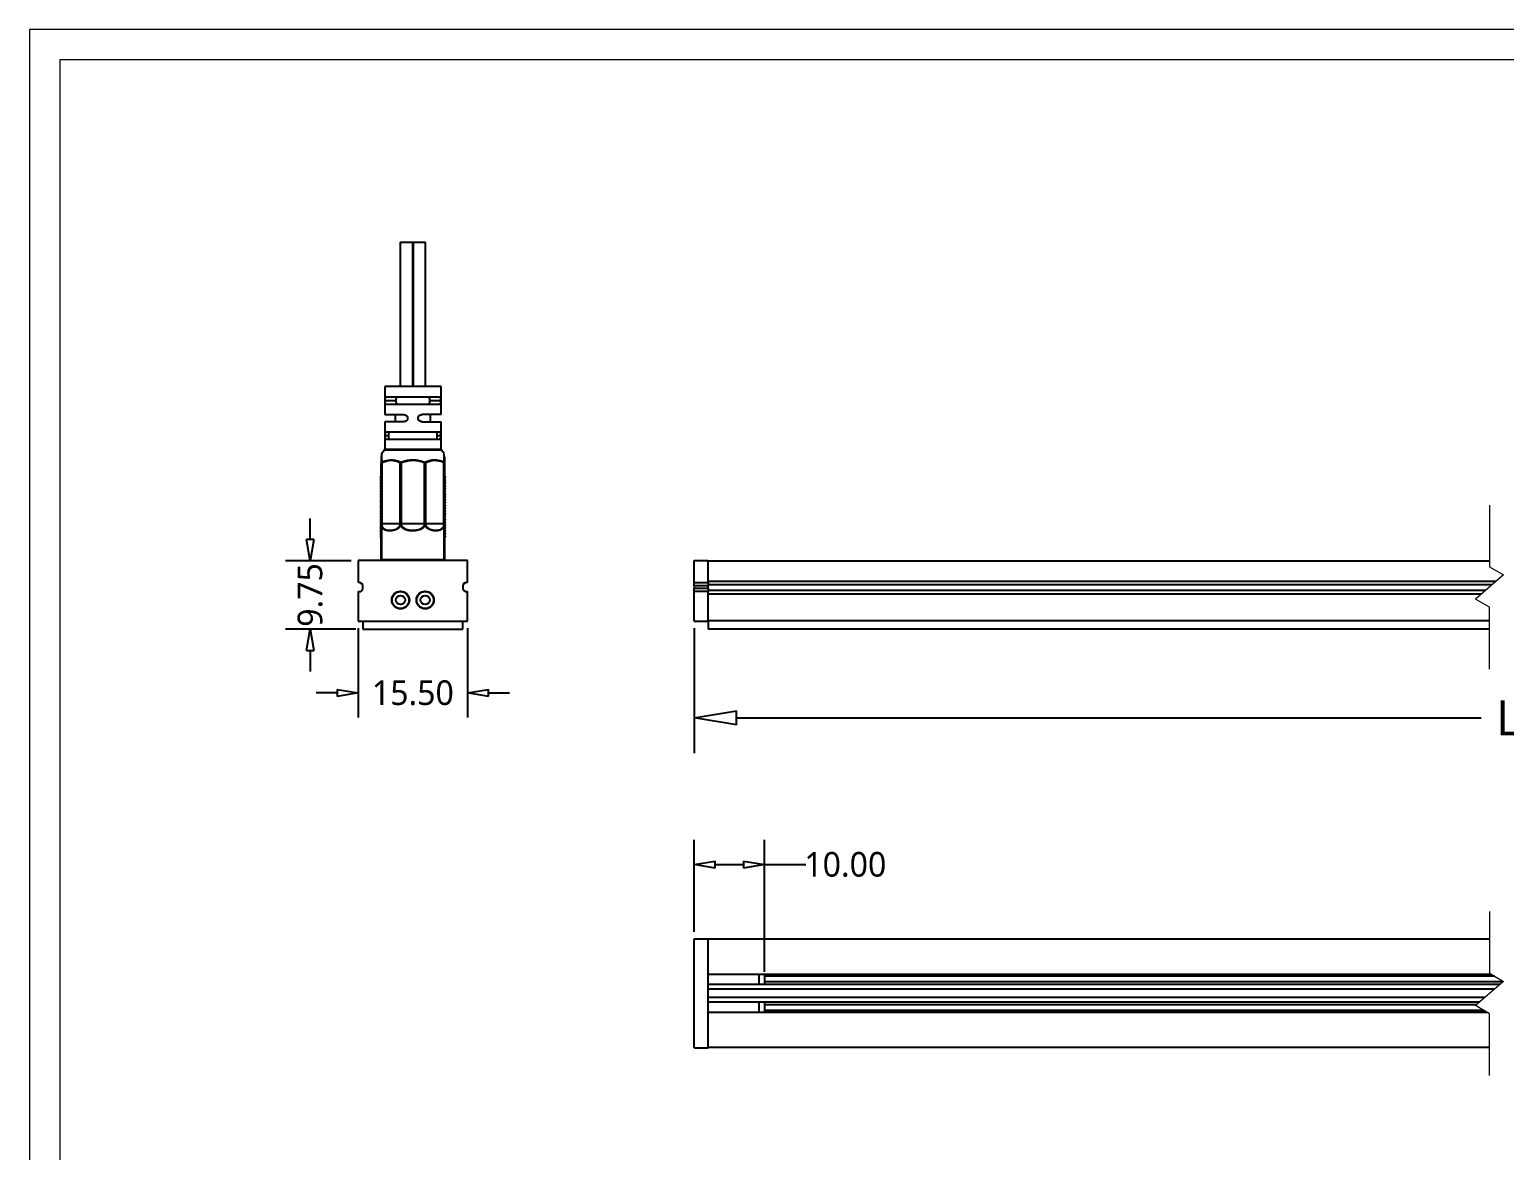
# Model space of a CAD drawing. Header units: millimetres. Extents: x 978 to 1917, y -47 to 489.
# Drawn here: x 998.9 to 1208.4, y 112.6 to 271.9 of the extents above; entities that cross this region are included whole.
import ezdxf

# ---------------------------------------------------------------- set-up
doc = ezdxf.new("R2010")
doc.units = ezdxf.units.MM
doc.layers.get('0').update_dxf_attribs({"color": 8, "lineweight": 30})
doc.layers.get('Defpoints').update_dxf_attribs({"color": 6, "lineweight": 9})
doc.layers.add('Dimension', color=136, linetype='Continuous', lineweight=9)
doc.layers.add('SolidLine', color=7, linetype='Continuous', lineweight=30)
doc.styles.get("Standard").update_dxf_attribs({"font": ''})
doc.styles.get('Standard').set_extended_font_data('Microsoft YaHei Light')
doc.dimstyles.new('DENGTEC', dxfattribs={"dimtxt": 3.5, "dimasz": 3, "dimexe": 3.5, "dimexo": 1, "dimgap": 0.5, "dimtad": 0, "dimzin": 0, "dimdsep": 46, "dimtxsty": 'Standard', "dimblk": 'CLOSEDBLANK', "dimcen": 1, "dimadec": 0, "dimazin": 3, "dimtfac": 1, "dimtofl": 0, "dimtmove": 0, "dimatfit": 3, "dimldrblk": 'CLOSEDBLANK', "dimfxl": 1, "dimtolj": 1, "dimtzin": 0, "dimarcsym": 0})
doc.dimstyles.new('DENGTECx1.5', dxfattribs={"dimtxt": 5, "dimasz": 6, "dimexe": 5, "dimexo": 1, "dimgap": 0.5, "dimtad": 0, "dimdec": 1, "dimzin": 0, "dimdsep": 46, "dimtxsty": 'Standard', "dimblk": 'CLOSEDBLANK', "dimcen": 1, "dimadec": 0, "dimazin": 3, "dimtfac": 1, "dimtdec": 1, "dimtofl": 0, "dimtmove": 0, "dimatfit": 3, "dimldrblk": 'CLOSEDBLANK', "dimfxl": 1, "dimtolj": 1, "dimtzin": 0, "dimarcsym": 0})

# ---------------------------------------------------------------- blocks, each defined once
blk = doc.blocks.new('_ClosedBlank')
at = {"color": 0, "linetype": 'ByBlock', "lineweight": -2}
for p, q in [((-1, 0.167), (0, 0)), ((-1, 0.167), (-1, -0.167)), ((0, 0), (-1, -0.167))]:
    blk.add_line(p, q, dxfattribs=at)
blk = doc.blocks.new('*D9')
at = {"layer": 'Defpoints', "color": 0, "lineweight": -3}
for p in [(1045.59, 187.81), (1061.09, 187.81), (1061.09, 177.62)]:
    blk.add_point(p, dxfattribs=at)
at = {"layer": 'Dimension', "color": 0, "lineweight": -2}
for p, q in [((1045.59, 186.81), (1045.59, 174.12)), ((1061.09, 186.81), (1061.09, 174.12)), ((1042.59, 177.62), (1039.59, 177.62)), ((1064.09, 177.62), (1067.09, 177.62))]:
    blk.add_line(p, q, dxfattribs=at)
at = {"layer": 'Dimension', "color": 0, "lineweight": -2, "xscale": 3, "yscale": 3, "zscale": 3}
blk.add_blockref('_ClosedBlank', (1045.59, 177.62), dxfattribs=at)
at = {"layer": 'Dimension', "color": 0, "lineweight": -2, "xscale": 3, "yscale": 3, "zscale": 3, "rotation": 180}
blk.add_blockref('_ClosedBlank', (1061.09, 177.62), dxfattribs=at)
at = {"layer": 'Dimension', "color": 0, "lineweight": -3, "insert": (1053.34, 177.62), "char_height": 3.5, "attachment_point": 5}
blk.add_mtext('\\A1;15.50', dxfattribs=at)
blk = doc.blocks.new('*D10')
at = {"layer": 'Defpoints', "color": 0, "lineweight": -3}
for p in [(1038.76, 196.41), (1045.59, 196.41), (1046.24, 186.66)]:
    blk.add_point(p, dxfattribs=at)
at = {"layer": 'Dimension', "color": 0, "lineweight": -2}
for p, q in [((1038.76, 199.41), (1038.76, 202.41)), ((1044.59, 196.41), (1035.26, 196.41)), ((1045.24, 186.66), (1035.26, 186.66)), ((1038.76, 183.66), (1038.76, 180.66))]:
    blk.add_line(p, q, dxfattribs=at)
at = {"layer": 'Dimension', "color": 0, "lineweight": -2, "xscale": 3, "yscale": 3, "zscale": 3}
for p, rotation in [((1038.76, 196.41), 270), ((1038.76, 186.66), 90)]:
    blk.add_blockref('_ClosedBlank', p, dxfattribs=dict(at, rotation=rotation))
at = {"layer": 'Dimension', "color": 0, "lineweight": -3, "insert": (1038.76, 191.54), "char_height": 3.5, "attachment_point": 5, "rotation": 90}
blk.add_mtext('\\A1;9.75', dxfattribs=at)
blk = doc.blocks.new('*D11')
at = {"layer": 'Defpoints', "color": 0, "lineweight": -3}
for p in [(1093.29, 187.81), (1315.98, 187.81), (1315.98, 174.07)]:
    blk.add_point(p, dxfattribs=at)
at = {"layer": 'Dimension', "color": 0, "lineweight": -2}
for p, q in [((1093.29, 186.81), (1093.29, 169.07)), ((1315.98, 186.81), (1315.98, 169.07)), ((1099.29, 174.07), (1205.06, 174.07)), ((1309.98, 174.07), (1211.01, 174.07))]:
    blk.add_line(p, q, dxfattribs=at)
at = {"layer": 'Dimension', "color": 0, "lineweight": -2, "xscale": 6, "yscale": 6, "zscale": 6, "rotation": 180}
blk.add_blockref('_ClosedBlank', (1093.29, 174.07), dxfattribs=at)
at = {"layer": 'Dimension', "color": 0, "lineweight": -2, "xscale": 6, "yscale": 6, "zscale": 6}
blk.add_blockref('_ClosedBlank', (1315.98, 174.07), dxfattribs=at)
at = {"layer": 'Dimension', "color": 0, "lineweight": -3, "insert": (1208.04, 174.07), "char_height": 5, "attachment_point": 5}
blk.add_mtext('\\A1; L', dxfattribs=at)
blk = doc.blocks.new('*D19')
at = {"layer": 'Defpoints', "color": 0, "lineweight": -3}
for p in [(1093.29, 153.23), (1093.29, 142.67), (1103.29, 136.97)]:
    blk.add_point(p, dxfattribs=at)
at = {"layer": 'Dimension', "color": 0, "lineweight": -2}
for p, q in [((1093.29, 143.67), (1093.29, 156.73)), ((1103.29, 137.97), (1103.29, 156.73)), ((1096.29, 153.23), (1100.29, 153.23)), ((1103.29, 153.23), (1109.17, 153.23))]:
    blk.add_line(p, q, dxfattribs=at)
at = {"layer": 'Dimension', "color": 0, "lineweight": -2, "xscale": 3, "yscale": 3, "zscale": 3, "rotation": 180}
blk.add_blockref('_ClosedBlank', (1093.29, 153.23), dxfattribs=at)
at = {"layer": 'Dimension', "color": 0, "lineweight": -2, "xscale": 3, "yscale": 3, "zscale": 3}
blk.add_blockref('_ClosedBlank', (1103.29, 153.23), dxfattribs=at)
at = {"layer": 'Dimension', "color": 0, "lineweight": -3, "insert": (1114.76, 153.23), "char_height": 3.5, "attachment_point": 5}
blk.add_mtext('\\A1;10.00', dxfattribs=at)

msp = doc.modelspace()

# ---------------------------------------------------------------- linework, layer by layer
at = {"layer": 'Defpoints'}
for points in [[(1450.34, -46.706), (1450.34, 271.894), (998.9, 271.894), (998.9, -46.706)], [(1446.02, -42.386), (1446.02, 267.574), (1003.22, 267.574), (1003.22, -42.386)]]:
    msp.add_lwpolyline(points, close=True, dxfattribs=at)
at = {"layer": 'Dimension'}
for p, q in [((1206.244, 204.314), (1206.244, 195.531)), ((1206.244, 195.531), (1208.22, 194.39)), ((1208.22, 194.39), (1204.267, 190.938)), ((1206.244, 189.796), (1204.267, 190.938)), ((1206.244, 181.014), (1206.244, 189.796)), ((1206.244, 146.557), (1206.244, 137.774)), ((1208.22, 136.633), (1204.267, 133.181)), ((1206.244, 137.774), (1208.22, 136.633)), ((1206.244, 132.04), (1204.267, 133.181)), ((1206.244, 123.257), (1206.244, 132.04))]:
    msp.add_line(p, q, dxfattribs=at)
at = {"layer": 'SolidLine', "color": 7, "linetype": 'Continuous', "lineweight": 25}
for p, q in [((1051.532, 241.692), (1051.532, 221.164)), ((1051.532, 241.692), (1053.294, 241.692)), ((1053.294, 241.692), (1053.294, 221.164)), ((1053.294, 241.692), (1053.394, 241.692)), ((1053.394, 241.692), (1053.394, 221.164)), ((1053.394, 241.692), (1055.157, 241.692)), ((1055.157, 221.164), (1055.157, 241.692)), ((1049.344, 221.164), (1049.344, 217.164)), ((1057.344, 221.164), (1049.344, 221.164)), ((1057.344, 217.164), (1057.344, 221.164)), ((1049.415, 219.164), (1050.96, 219.164)), ((1057.144, 219.664), (1049.545, 219.664)), ((1049.545, 218.664), (1057.144, 218.664)), ((1055.729, 219.164), (1057.273, 219.164)), ((1049.344, 217.164), (1052.094, 217.164)), ((1049.344, 216.164), (1049.344, 212.236)), ((1052.094, 216.164), (1049.344, 216.164)), ((1050.844, 217.164), (1050.844, 216.164)), ((1057.344, 217.164), (1054.594, 217.164)), ((1054.594, 216.164), (1057.344, 216.164)), ((1055.844, 216.164), (1055.844, 217.164)), ((1057.344, 212.236), (1057.344, 216.164)), ((1049.875, 214.164), (1049.415, 214.164)), ((1057.144, 214.664), (1049.545, 214.664)), ((1057.273, 214.164), (1056.814, 214.164)), ((1049.298, 212.108), (1048.887, 211.615)), ((1049.545, 213.664), (1057.144, 213.664)), ((1057.799, 211.618), (1057.391, 212.108)), ((1048.844, 201.7), (1048.844, 210.317)), ((1048.925, 210.317), (1048.844, 210.317)), ((1048.925, 210.317), (1048.925, 201.7)), ((1051.564, 201.7), (1051.564, 210.304)), ((1051.564, 210.304), (1051.684, 210.304)), ((1051.684, 210.304), (1051.684, 201.7)), ((1055.005, 201.7), (1055.005, 210.304)), ((1055.125, 210.304), (1055.005, 210.304)), ((1055.125, 210.304), (1055.125, 201.7)), ((1057.764, 201.7), (1057.764, 210.317)), ((1057.764, 210.317), (1057.844, 210.317)), ((1057.844, 210.317), (1057.844, 201.7)), ((1048.925, 201.7), (1048.844, 201.7)), ((1048.844, 201.341), (1048.844, 201.7)), ((1048.882, 201.341), (1048.844, 201.341)), ((1048.844, 196.564), (1048.844, 201.341)), ((1048.882, 201.341), (1048.882, 196.564)), ((1048.925, 201.7), (1051.564, 201.7)), ((1051.684, 201.7), (1051.564, 201.7)), ((1051.684, 201.7), (1055.005, 201.7)), ((1055.125, 201.7), (1055.005, 201.7)), ((1055.125, 201.7), (1057.764, 201.7)), ((1057.764, 201.7), (1057.844, 201.7)), ((1057.807, 196.564), (1057.807, 201.341)), ((1057.844, 201.341), (1057.807, 201.341)), ((1057.844, 201.7), (1057.844, 201.341)), ((1057.844, 201.341), (1057.844, 196.564)), ((1045.594, 196.414), (1045.594, 193.314)), ((1061.094, 196.414), (1045.594, 196.414)), ((1048.882, 196.564), (1048.844, 196.564)), ((1048.882, 196.564), (1057.807, 196.564)), ((1057.844, 196.564), (1057.807, 196.564)), ((1061.094, 193.314), (1061.094, 196.414)), ((1093.29, 196.414), (1095.29, 196.414)), ((1093.29, 193.314), (1093.29, 196.414)), ((1095.29, 193.314), (1095.29, 196.414)), ((1206.244, 196.364), (1095.29, 196.364)), ((1045.744, 193.314), (1045.594, 193.314)), ((1045.832, 193.306), (1046.214, 192.986)), ((1046.244, 192.514), (1046.244, 192.814)), ((1060.444, 192.814), (1060.444, 192.514)), ((1060.475, 192.986), (1060.856, 193.306)), ((1061.094, 193.314), (1060.944, 193.314)), ((1093.29, 193.314), (1095.29, 193.314)), ((1093.29, 192.814), (1093.29, 193.314)), ((1095.29, 192.814), (1093.29, 192.814)), ((1093.29, 192.814), (1093.29, 192.514)), ((1207.16, 193.464), (1095.29, 193.464)), ((1095.29, 193.314), (1095.29, 193.306)), ((1095.29, 193.306), (1095.29, 192.986)), ((1095.29, 192.986), (1095.29, 192.814)), ((1206.583, 192.96), (1095.29, 192.96)), ((1095.29, 192.514), (1095.29, 192.814)), ((1045.594, 192.014), (1045.594, 187.814)), ((1045.594, 192.014), (1045.744, 192.014)), ((1050.365, 190.59), (1050.403, 190.675)), ((1050.694, 191.607), (1050.694, 191.681)), ((1050.894, 191.788), (1050.894, 191.849)), ((1051.029, 191.872), (1051.029, 191.929)), ((1051.694, 192.06), (1051.694, 192.01)), ((1051.894, 192.027), (1051.894, 191.976)), ((1054.794, 191.976), (1054.794, 192.027)), ((1054.994, 192.01), (1054.994, 192.06)), ((1055.659, 191.872), (1055.659, 191.929)), ((1055.794, 191.849), (1055.794, 191.788)), ((1055.994, 191.681), (1055.994, 191.607)), ((1056.286, 190.675), (1056.324, 190.59)), ((1060.944, 192.014), (1061.094, 192.014)), ((1061.094, 187.814), (1061.094, 192.014)), ((1093.29, 192.514), (1095.29, 192.514)), ((1093.29, 192.014), (1093.29, 192.514)), ((1093.29, 187.814), (1093.29, 192.014)), ((1095.29, 192.014), (1093.29, 192.014)), ((1095.29, 192.514), (1095.29, 192.014)), ((1205.675, 192.167), (1095.29, 192.167)), ((1095.29, 187.814), (1095.29, 192.014)), ((1205.099, 191.664), (1095.29, 191.664)), ((1050.494, 190.22), (1050.5, 190.321)), ((1051.029, 189.699), (1051.029, 189.755)), ((1051.779, 189.586), (1051.779, 189.628)), ((1054.909, 189.586), (1054.909, 189.628)), ((1055.659, 189.699), (1055.659, 189.755)), ((1056.188, 190.321), (1056.194, 190.22)), ((1045.594, 187.814), (1061.094, 187.814)), ((1046.244, 187.814), (1046.244, 186.664)), ((1046.244, 186.664), (1060.444, 186.664)), ((1060.444, 186.664), (1060.444, 187.814)), ((1093.29, 187.814), (1095.29, 187.814)), ((1206.244, 187.864), (1095.29, 187.864)), ((1095.29, 187.814), (1095.29, 186.664)), ((1206.244, 186.664), (1095.29, 186.664)), ((1093.29, 142.674), (1095.29, 142.674)), ((1093.29, 127.174), (1093.29, 142.674)), ((1095.29, 127.174), (1095.29, 142.674)), ((1206.244, 142.624), (1095.29, 142.624)), ((1206.504, 137.624), (1095.29, 137.624)), ((1207.695, 136.174), (1095.29, 136.174)), ((1102.49, 137.624), (1102.49, 136.174)), ((1103.29, 137.624), (1103.29, 137.491)), ((1103.29, 137.491), (1103.29, 137.374)), ((1103.29, 137.374), (1103.29, 136.574)), ((1206.937, 137.374), (1103.29, 137.374)), ((1103.29, 136.574), (1103.29, 136.457)), ((1208.153, 136.574), (1103.29, 136.574)), ((1103.29, 136.457), (1103.29, 136.174)), ((1206.95, 135.524), (1095.29, 135.524)), ((1205.576, 134.324), (1095.29, 134.324)), ((1204.832, 133.674), (1095.29, 133.674)), ((1205.925, 132.224), (1095.29, 132.224)), ((1102.49, 133.674), (1102.49, 132.224)), ((1103.29, 133.674), (1103.29, 133.391)), ((1103.29, 133.391), (1103.29, 133.274)), ((1103.29, 133.274), (1103.29, 132.474)), ((1204.374, 133.274), (1103.29, 133.274)), ((1103.29, 132.474), (1103.29, 132.357)), ((1205.492, 132.474), (1103.29, 132.474)), ((1103.29, 132.357), (1103.29, 132.224)), ((1093.29, 127.174), (1095.29, 127.174)), ((1206.244, 127.224), (1095.29, 127.224))]:
    msp.add_line(p, q, dxfattribs=at)
at = {"layer": 'SolidLine', "color": 8, "linetype": 'Continuous', "lineweight": 25}
for p, q in [((1057.391, 212.108), (1049.298, 212.108)), ((1049.344, 212.236), (1057.344, 212.236))]:
    msp.add_line(p, q, dxfattribs=at)
at = {"layer": 'SolidLine', "color": 7, "linetype": 'Continuous', "lineweight": 25, "flags": 128}
for points in [[(1051.635, 210.432), (1051.64, 210.419), (1051.646, 210.404), (1051.652, 210.389), (1051.658, 210.373), (1051.664, 210.356), (1051.67, 210.339), (1051.677, 210.322), (1051.684, 210.304)], [(1055.054, 210.432), (1055.049, 210.419), (1055.043, 210.404), (1055.037, 210.389), (1055.031, 210.373), (1055.025, 210.356), (1055.019, 210.339), (1055.012, 210.322), (1055.005, 210.304)], [(1048.844, 201.341), (1048.846, 201.346), (1048.85, 201.35), (1048.857, 201.355), (1048.866, 201.359), (1048.878, 201.363), (1048.892, 201.367), (1048.909, 201.37), (1048.927, 201.373)], [(1057.762, 201.373), (1057.78, 201.37), (1057.797, 201.367), (1057.811, 201.363), (1057.823, 201.359), (1057.832, 201.355), (1057.839, 201.35), (1057.843, 201.346), (1057.844, 201.341)], [(1051.843, 189.64), (1051.767, 189.577), (1051.765, 189.575)], [(1052.186, 189.77), (1052.164, 189.728), (1052.141, 189.689)], [(1054.548, 189.689), (1054.525, 189.728), (1054.503, 189.77)], [(1054.924, 189.575), (1054.922, 189.577), (1054.846, 189.64)]]:
    msp.add_lwpolyline(points, dxfattribs=at)
at = {"layer": 'SolidLine', "color": 7, "linetype": 'Continuous', "lineweight": 25}
for centre, radius in [((1051.594, 190.814), 1.25), ((1051.594, 190.814), 1.2), ((1051.594, 190.814), 0.65), ((1055.094, 190.814), 1.25), ((1055.094, 190.814), 1.2), ((1055.094, 190.814), 0.65)]:
    msp.add_circle(centre, radius, dxfattribs=at)
for centre, radius, start, end in [((1049.144, 212.236), 0.2, 320.19443, 0), ((1057.544, 212.236), 0.2, 180, 219.80557), ((1049, 210.312), 0.155, 121.19993, 178.18526), ((1049.146, 210.391), 0.233, 166.65167, 198.63248), ((1051.893, 210.206), 0.343, 138.67283, 163.30433), ((1054.796, 210.206), 0.343, 16.69567, 41.32717), ((1057.543, 210.391), 0.233, 341.36752, 13.34833), ((1057.689, 210.312), 0.155, 1.81474, 58.80007), ((1048.882, 208.264), 0.15, 104.57057, 255.42943), ((1048.882, 207.864), 0.15, 104.57057, 255.42943), ((1048.882, 207.464), 0.15, 104.57057, 255.42943), ((1057.807, 208.264), 0.15, 284.57057, 75.42943), ((1057.807, 207.864), 0.15, 284.57057, 75.42943), ((1057.807, 207.464), 0.15, 284.57057, 75.42943), ((1048.882, 207.064), 0.15, 104.57057, 255.42943), ((1048.882, 206.664), 0.15, 104.57057, 255.42943), ((1048.882, 206.264), 0.15, 104.57057, 255.42943), ((1048.882, 205.864), 0.15, 104.57057, 255.42943), ((1048.882, 205.464), 0.15, 104.57057, 255.42943), ((1057.807, 207.064), 0.15, 284.57057, 75.42943), ((1057.807, 206.664), 0.15, 284.57057, 75.42943), ((1057.807, 206.264), 0.15, 284.57057, 75.42943), ((1057.807, 205.864), 0.15, 284.57057, 75.42943), ((1057.807, 205.464), 0.15, 284.57057, 75.42943), ((1048.882, 205.064), 0.15, 104.57057, 255.42943), ((1048.882, 204.664), 0.15, 104.57057, 255.42943), ((1048.882, 204.264), 0.15, 104.57057, 255.42943), ((1048.882, 203.864), 0.15, 104.57057, 255.42943), ((1048.882, 203.464), 0.15, 104.57057, 255.42943), ((1048.882, 203.064), 0.15, 104.57057, 255.42943), ((1057.807, 205.064), 0.15, 284.57057, 75.42943), ((1057.807, 204.664), 0.15, 284.57057, 75.42943), ((1057.807, 204.264), 0.15, 284.57057, 75.42943), ((1057.807, 203.864), 0.15, 284.57057, 75.42943), ((1057.807, 203.464), 0.15, 284.57057, 75.42943), ((1057.807, 203.064), 0.15, 284.57057, 75.42943), ((1048.882, 202.664), 0.15, 104.57057, 255.42943), ((1048.882, 202.264), 0.15, 104.57057, 255.42943), ((1048.882, 201.864), 0.15, 104.57057, 255.42943), ((1048.882, 201.464), 0.15, 104.57057, 255.42943), ((1048.882, 201.064), 0.15, 104.57057, 255.42943), ((1049.058, 201.148), 0.261, 120.09543, 132.25449), ((1051.621, 199.777), 1.732, 88.03635, 91.96365), ((1052.084, 202.941), 1.526, 249.9736, 252.19295), ((1052.259, 199.497), 2.092, 106.06496, 107.86296), ((1055.068, 199.777), 1.732, 88.03635, 91.96365), ((1054.43, 199.497), 2.092, 72.13704, 73.93504), ((1054.605, 202.941), 1.526, 287.80705, 290.0264), ((1057.631, 201.148), 0.261, 47.74551, 59.90457), ((1057.807, 202.664), 0.15, 284.57057, 75.42943), ((1057.807, 202.264), 0.15, 284.57057, 75.42943), ((1057.807, 201.864), 0.15, 284.57057, 75.42943), ((1057.807, 201.464), 0.15, 284.57057, 75.42943), ((1057.807, 201.064), 0.15, 284.57057, 75.42943), ((1048.882, 200.664), 0.15, 104.57057, 255.42943), ((1048.882, 200.264), 0.15, 104.57057, 255.42943), ((1048.882, 199.864), 0.15, 104.57057, 255.42943), ((1050.099, 200.622), 0.302, 156.37777, 175.17076), ((1050.669, 200.681), 0.326, 168.95185, 185.85087), ((1055.896, 200.321), 2.911, 171.66445, 173.56352), ((1050.793, 200.321), 2.911, 6.43648, 8.33555), ((1056.02, 200.681), 0.326, 354.14913, 11.04815), ((1056.59, 200.622), 0.302, 4.82924, 23.62223), ((1057.807, 200.664), 0.15, 284.57057, 75.42943), ((1057.807, 200.264), 0.15, 284.57057, 75.42943), ((1057.807, 199.864), 0.15, 284.57057, 75.42943), ((1049.044, 196.564), 0.2, 180, 228.59038), ((1057.644, 196.564), 0.2, 311.40962, 0), ((1045.744, 192.814), 0.5, 0, 90), ((1060.944, 192.814), 0.5, 90, 180), ((1045.744, 192.514), 0.5, 270, 0), ((1060.944, 192.514), 0.5, 180, 270)]:
    msp.add_arc(centre, radius, start, end, dxfattribs=at)
at = {"layer": 'SolidLine', "color": 8, "linetype": 'Continuous', "lineweight": 25}
for centre, start, end in [((1049.101, 196.559), 178.72674, 221.50308), ((1057.588, 196.559), 318.49692, 1.27326)]:
    msp.add_arc(centre, 0.219, start, end, dxfattribs=at)
at = {"layer": 'SolidLine', "color": 7, "linetype": 'Continuous', "lineweight": 25}
for centre, ratio, start_param, end_param in [((1049.044, 201.7), 0.0596255, 1.5707963, 1.7346245), ((1050.956, 201.7), 0.3041875, 4.6164542, 4.712389), ((1050.956, 201.7), 0.3638129, 4.6164542, 4.712389), ((1055.733, 201.7), 0.3638129, 1.5707963, 1.6667311), ((1055.733, 201.7), 0.3041875, 1.5707963, 1.6667311), ((1057.644, 201.7), 0.0596255, 4.5485608, 4.712389)]:
    msp.add_ellipse(centre, major_axis=(0, 2), ratio=ratio, start_param=start_param, end_param=end_param, dxfattribs=at)
for points, knots in [([(1049.415, 219.164), (1049.416, 219.219), (1049.418, 219.33), (1049.435, 219.477), (1049.463, 219.59), (1049.501, 219.654), (1049.531, 219.661), (1049.545, 219.664)], [0, 0, 0, 0, 0.2075272, 0.4150267, 0.6233574, 0.8349938, 1, 1, 1, 1]), ([(1049.545, 218.664), (1049.527, 218.669), (1049.491, 218.681), (1049.452, 218.77), (1049.428, 218.902), (1049.417, 219.041), (1049.416, 219.13), (1049.415, 219.164)], [0, 0, 0, 0, 0.2237663, 0.4478351, 0.6643382, 0.8747145, 1, 1, 1, 1]), ([(1050.96, 219.164), (1050.96, 219.176), (1050.96, 219.242), (1050.969, 219.361), (1050.999, 219.498), (1051.047, 219.6), (1051.11, 219.656), (1051.158, 219.661), (1051.179, 219.664)], [0, 0, 0, 0, 0.04598446, 0.24082326, 0.43610644, 0.63487435, 0.84302662, 1, 1, 1, 1]), ([(1051.179, 218.664), (1051.148, 218.669), (1051.084, 218.681), (1051.017, 218.778), (1050.976, 218.919), (1050.961, 219.055), (1050.96, 219.137), (1050.96, 219.164)], [0, 0, 0, 0, 0.2411095, 0.4831982, 0.7011255, 0.9031425, 1, 1, 1, 1]), ([(1055.509, 219.664), (1055.541, 219.658), (1055.605, 219.647), (1055.672, 219.55), (1055.712, 219.409), (1055.728, 219.272), (1055.729, 219.19), (1055.729, 219.164)], [0, 0, 0, 0, 0.2411095, 0.4831982, 0.7011255, 0.9031425, 1, 1, 1, 1]), ([(1055.729, 219.164), (1055.729, 219.151), (1055.729, 219.085), (1055.719, 218.967), (1055.69, 218.829), (1055.641, 218.727), (1055.579, 218.672), (1055.53, 218.666), (1055.509, 218.664)], [0, 0, 0, 0, 0.04598887, 0.24082281, 0.43610742, 0.63487624, 0.84302722, 1, 1, 1, 1]), ([(1057.144, 219.664), (1057.162, 219.658), (1057.198, 219.647), (1057.236, 219.557), (1057.261, 219.426), (1057.272, 219.286), (1057.273, 219.197), (1057.273, 219.164)], [0, 0, 0, 0, 0.2237671, 0.4478351, 0.6643421, 0.8747166, 1, 1, 1, 1]), ([(1057.273, 219.164), (1057.272, 219.108), (1057.27, 218.998), (1057.254, 218.85), (1057.225, 218.738), (1057.188, 218.674), (1057.157, 218.667), (1057.144, 218.664)], [0, 0, 0, 0, 0.20752691, 0.41502618, 0.62335969, 0.83499401, 1, 1, 1, 1]), ([(1052.094, 217.164), (1052.151, 217.158), (1052.265, 217.147), (1052.418, 217.057), (1052.531, 216.926), (1052.587, 216.786), (1052.592, 216.697), (1052.594, 216.664)], [0, 0, 0, 0, 0.2237626, 0.4478352, 0.6643401, 0.8747151, 1, 1, 1, 1]), ([(1052.594, 216.664), (1052.589, 216.608), (1052.578, 216.498), (1052.495, 216.35), (1052.373, 216.238), (1052.232, 216.174), (1052.136, 216.167), (1052.094, 216.164)], [0, 0, 0, 0, 0.2075274, 0.4150273, 0.6233577, 0.8349932, 1, 1, 1, 1]), ([(1054.094, 216.664), (1054.1, 216.719), (1054.11, 216.83), (1054.194, 216.977), (1054.316, 217.09), (1054.457, 217.154), (1054.553, 217.161), (1054.594, 217.164)], [0, 0, 0, 0, 0.2075271, 0.4150267, 0.6233583, 0.8349934, 1, 1, 1, 1]), ([(1054.594, 216.164), (1054.537, 216.169), (1054.424, 216.181), (1054.27, 216.27), (1054.157, 216.402), (1054.102, 216.541), (1054.096, 216.63), (1054.094, 216.664)], [0, 0, 0, 0, 0.2237629, 0.4478346, 0.6643399, 0.8747173, 1, 1, 1, 1]), ([(1049.415, 214.164), (1049.416, 214.219), (1049.418, 214.33), (1049.435, 214.477), (1049.463, 214.59), (1049.501, 214.654), (1049.531, 214.661), (1049.545, 214.664)], [0, 0, 0, 0, 0.2075271, 0.4150266, 0.6233587, 0.8349941, 1, 1, 1, 1]), ([(1049.545, 213.664), (1049.527, 213.669), (1049.491, 213.681), (1049.452, 213.77), (1049.428, 213.902), (1049.417, 214.041), (1049.416, 214.13), (1049.415, 214.164)], [0, 0, 0, 0, 0.22376614, 0.44783507, 0.66434006, 0.87471439, 1, 1, 1, 1]), ([(1050.022, 214.664), (1050.001, 214.658), (1049.96, 214.647), (1049.916, 214.556), (1049.888, 214.423), (1049.876, 214.284), (1049.875, 214.196), (1049.875, 214.164)], [0, 0, 0, 0, 0.2264601, 0.4533233, 0.6702147, 0.8793013, 1, 1, 1, 1]), ([(1049.875, 214.164), (1049.875, 214.154), (1049.875, 214.089), (1049.881, 213.97), (1049.901, 213.829), (1049.936, 213.724), (1049.978, 213.671), (1050.009, 213.666), (1050.022, 213.664)], [0, 0, 0, 0, 0.0372732, 0.2423441, 0.4475945, 0.6545716, 0.8663775, 1, 1, 1, 1]), ([(1056.814, 214.164), (1056.814, 214.174), (1056.814, 214.238), (1056.808, 214.357), (1056.788, 214.499), (1056.753, 214.604), (1056.711, 214.657), (1056.679, 214.662), (1056.667, 214.664)], [0, 0, 0, 0, 0.0372732, 0.2423441, 0.4475945, 0.6545716, 0.8663775, 1, 1, 1, 1]), ([(1056.667, 213.664), (1056.688, 213.669), (1056.729, 213.681), (1056.773, 213.771), (1056.801, 213.904), (1056.813, 214.043), (1056.814, 214.132), (1056.814, 214.164)], [0, 0, 0, 0, 0.2264601, 0.4533233, 0.6702147, 0.8793013, 1, 1, 1, 1]), ([(1057.144, 214.664), (1057.162, 214.658), (1057.198, 214.647), (1057.236, 214.557), (1057.261, 214.426), (1057.272, 214.286), (1057.273, 214.197), (1057.273, 214.164)], [0, 0, 0, 0, 0.22376614, 0.44783507, 0.66434006, 0.87471439, 1, 1, 1, 1]), ([(1057.273, 214.164), (1057.272, 214.108), (1057.27, 213.998), (1057.254, 213.85), (1057.225, 213.738), (1057.188, 213.674), (1057.157, 213.667), (1057.144, 213.664)], [0, 0, 0, 0, 0.2075271, 0.4150266, 0.6233587, 0.8349941, 1, 1, 1, 1]), ([(1048.844, 211.215), (1048.844, 211.199), (1048.844, 211.083), (1048.844, 210.75), (1048.844, 210.414), (1048.844, 210.303)], [0, 0, 0, 0, 0.0975734, 0.70076257, 1, 1, 1, 1]), ([(1048.919, 210.445), (1049.345, 210.59), (1050.187, 210.875), (1051.127, 210.656), (1051.584, 210.455), (1051.635, 210.432)], [0, 0, 0, 0, 0.4765048, 0.9411873, 1, 1, 1, 1]), ([(1051.564, 210.304), (1051.515, 210.327), (1051.074, 210.527), (1050.163, 210.748), (1049.341, 210.462), (1048.925, 210.317)], [0, 0, 0, 0, 0.0590644, 0.5234758, 1, 1, 1, 1]), ([(1051.635, 210.432), (1051.818, 210.493), (1052.508, 210.724), (1053.703, 210.834), (1054.637, 210.556), (1055.054, 210.432)], [0, 0, 0, 0, 0.1656713, 0.6276172, 1, 1, 1, 1]), ([(1055.005, 210.304), (1054.6, 210.428), (1053.695, 210.706), (1052.53, 210.596), (1051.861, 210.365), (1051.684, 210.304)], [0, 0, 0, 0, 0.3727322, 0.8338304, 1, 1, 1, 1]), ([(1055.054, 210.432), (1055.493, 210.586), (1056.037, 210.776), (1056.917, 210.736), (1057.384, 210.614), (1057.728, 210.463), (1057.77, 210.445)], [0, 0, 0, 0, 0.4867343, 0.6026524, 0.9521606, 1, 1, 1, 1]), ([(1057.764, 210.317), (1057.723, 210.335), (1057.291, 210.529), (1056.38, 210.75), (1055.55, 210.455), (1055.125, 210.304)], [0, 0, 0, 0, 0.0480989, 0.5125759, 1, 1, 1, 1]), ([(1057.844, 211.164), (1057.844, 211.147), (1057.844, 210.999), (1057.844, 210.637), (1057.844, 210.317)], [0, 0, 0, 0, 0.1159708, 1, 1, 1, 1]), ([(1049.798, 200.647), (1049.67, 200.675), (1049.381, 200.736), (1049.07, 200.963), (1048.923, 201.221), (1048.884, 201.334), (1048.882, 201.341)], [0, 0, 0, 0, 0.331469, 0.7494032, 0.98476, 1, 1, 1, 1]), ([(1048.927, 201.373), (1048.929, 201.367), (1048.967, 201.263), (1049.115, 201.027), (1049.42, 200.824), (1049.698, 200.768), (1049.822, 200.743)], [0, 0, 0, 0, 0.0148023, 0.245778, 0.6643174, 1, 1, 1, 1]), ([(1051.617, 201.489), (1051.577, 201.396), (1051.485, 201.186), (1051.17, 200.914), (1050.769, 200.724), (1050.476, 200.671), (1050.345, 200.647)], [0, 0, 0, 0, 0.1748513, 0.3979064, 0.730851, 1, 1, 1, 1]), ([(1050.349, 200.743), (1050.475, 200.764), (1050.754, 200.812), (1051.134, 200.984), (1051.434, 201.23), (1051.523, 201.424), (1051.561, 201.508)], [0, 0, 0, 0, 0.2735272, 0.6088899, 0.8298544, 1, 1, 1, 1]), ([(1053.003, 200.647), (1052.833, 200.675), (1052.447, 200.736), (1051.983, 200.963), (1051.706, 201.259), (1051.64, 201.431), (1051.617, 201.489)], [0, 0, 0, 0, 0.3004406, 0.6792507, 0.8925754, 1, 1, 1, 1]), ([(1051.68, 201.508), (1051.702, 201.456), (1051.766, 201.298), (1052.037, 201.027), (1052.483, 200.823), (1052.852, 200.768), (1053.016, 200.743)], [0, 0, 0, 0, 0.1042182, 0.3142299, 0.6947817, 1, 1, 1, 1]), ([(1053.673, 200.743), (1053.807, 200.762), (1054.155, 200.812), (1054.583, 200.985), (1054.876, 201.246), (1054.976, 201.412), (1055.004, 201.496), (1055.009, 201.508)], [0, 0, 0, 0, 0.2499593, 0.646981, 0.8373568, 0.9757433, 1, 1, 1, 1]), ([(1055.071, 201.489), (1055.067, 201.475), (1055.038, 201.384), (1054.935, 201.203), (1054.634, 200.916), (1054.188, 200.724), (1053.825, 200.669), (1053.685, 200.647)], [0, 0, 0, 0, 0.0250862, 0.167188, 0.3597333, 0.7540795, 1, 1, 1, 1]), ([(1056.344, 200.647), (1056.213, 200.671), (1055.92, 200.724), (1055.519, 200.914), (1055.204, 201.186), (1055.112, 201.396), (1055.071, 201.489)], [0, 0, 0, 0, 0.269149, 0.6020936, 0.8251487, 1, 1, 1, 1]), ([(1055.127, 201.508), (1055.166, 201.424), (1055.254, 201.23), (1055.555, 200.984), (1055.935, 200.812), (1056.214, 200.764), (1056.339, 200.743)], [0, 0, 0, 0, 0.1701456, 0.3911101, 0.7264728, 1, 1, 1, 1]), ([(1056.867, 200.743), (1056.969, 200.762), (1057.232, 200.812), (1057.525, 200.986), (1057.701, 201.221), (1057.749, 201.341), (1057.762, 201.373)], [0, 0, 0, 0, 0.2748409, 0.7113764, 0.9206961, 1, 1, 1, 1]), ([(1057.807, 201.341), (1057.793, 201.305), (1057.745, 201.175), (1057.569, 200.917), (1057.27, 200.724), (1056.996, 200.669), (1056.891, 200.647)], [0, 0, 0, 0, 0.0814195, 0.2937923, 0.7287496, 1, 1, 1, 1]), ([(1050.345, 200.647), (1050.251, 200.638), (1050.062, 200.62), (1049.886, 200.638), (1049.798, 200.647)], [0, 0, 0, 0, 0.4999987, 1, 1, 1, 1]), ([(1049.822, 200.743), (1049.907, 200.735), (1050.077, 200.718), (1050.259, 200.735), (1050.349, 200.743)], [0, 0, 0, 0, 0.5000005, 1, 1, 1, 1]), ([(1056.339, 200.743), (1056.43, 200.735), (1056.611, 200.718), (1056.782, 200.735), (1056.867, 200.743)], [0, 0, 0, 0, 0.4999995, 1, 1, 1, 1]), ([(1056.891, 200.647), (1056.803, 200.638), (1056.627, 200.62), (1056.438, 200.638), (1056.344, 200.647)], [0, 0, 0, 0, 0.5000013, 1, 1, 1, 1])]:
    msp.add_open_spline(points, degree=3, knots=knots, dxfattribs=at)
at = {"layer": 'SolidLine', "color": 8, "linetype": 'Continuous', "lineweight": 25}
for points, knots in [([(1048.891, 211.612), (1048.892, 211.57), (1048.894, 211.51), (1048.906, 211.078), (1048.914, 210.708), (1048.919, 210.445)], [0, 0, 0, 0, 0.390832, 0.5662521, 1, 1, 1, 1]), ([(1057.77, 210.445), (1057.776, 210.733), (1057.788, 211.279), (1057.798, 211.602), (1057.798, 211.615), (1057.798, 211.617)], [0, 0, 0, 0, 0.4750993, 0.901758, 1, 1, 1, 1])]:
    msp.add_open_spline(points, degree=3, knots=knots, dxfattribs=at)
at = {"layer": 'SolidLine', "color": 7, "linetype": 'Continuous', "lineweight": 25}
for points in [[(1053.685, 200.647), (1053.572, 200.638), (1053.344, 200.62), (1053.117, 200.638), (1053.003, 200.647)], [(1053.016, 200.743), (1053.125, 200.735), (1053.344, 200.718), (1053.563, 200.735), (1053.673, 200.743)]]:
    msp.add_open_spline(points, degree=3, dxfattribs=at)

# ---------------------------------------------------------------- dimensions: what is measured, and where the dimension line sits
at = {"layer": 'Dimension', "lineweight": -3}
dim = msp.add_linear_dim(base=(1038.764, 196.414), p1=(1046.244, 186.664), p2=(1045.594, 196.414), angle=90, dimstyle='DENGTEC', dxfattribs=at)
dim.commit()
dim.dimension.update_dxf_attribs({"geometry": '*D10', "text_midpoint": (1038.764, 191.539)})
dim = msp.add_linear_dim(base=(1061.094, 177.624), p1=(1045.594, 187.814), p2=(1061.094, 187.814), dimstyle='DENGTEC', dxfattribs=at)
dim.commit()
dim.dimension.update_dxf_attribs({"geometry": '*D9', "text_midpoint": (1053.344, 177.624)})
dim = msp.add_linear_dim(base=(1315.98, 174.068), p1=(1093.29, 187.814), p2=(1315.98, 187.814), text=' L', dimstyle='DENGTECx1.5', dxfattribs=at)
dim.commit()
dim.dimension.update_dxf_attribs({"geometry": '*D11', "text_midpoint": (1208.037, 174.068), "dimtype": 160})
dim = msp.add_linear_dim(base=(1093.29, 153.231), p1=(1103.29, 136.974), p2=(1093.29, 142.674), dimstyle='DENGTEC', dxfattribs=at)
dim.commit()
dim.dimension.update_dxf_attribs({"geometry": '*D19', "text_midpoint": (1114.763, 153.231), "dimtype": 160})

doc.saveas('drawing.dxf')
